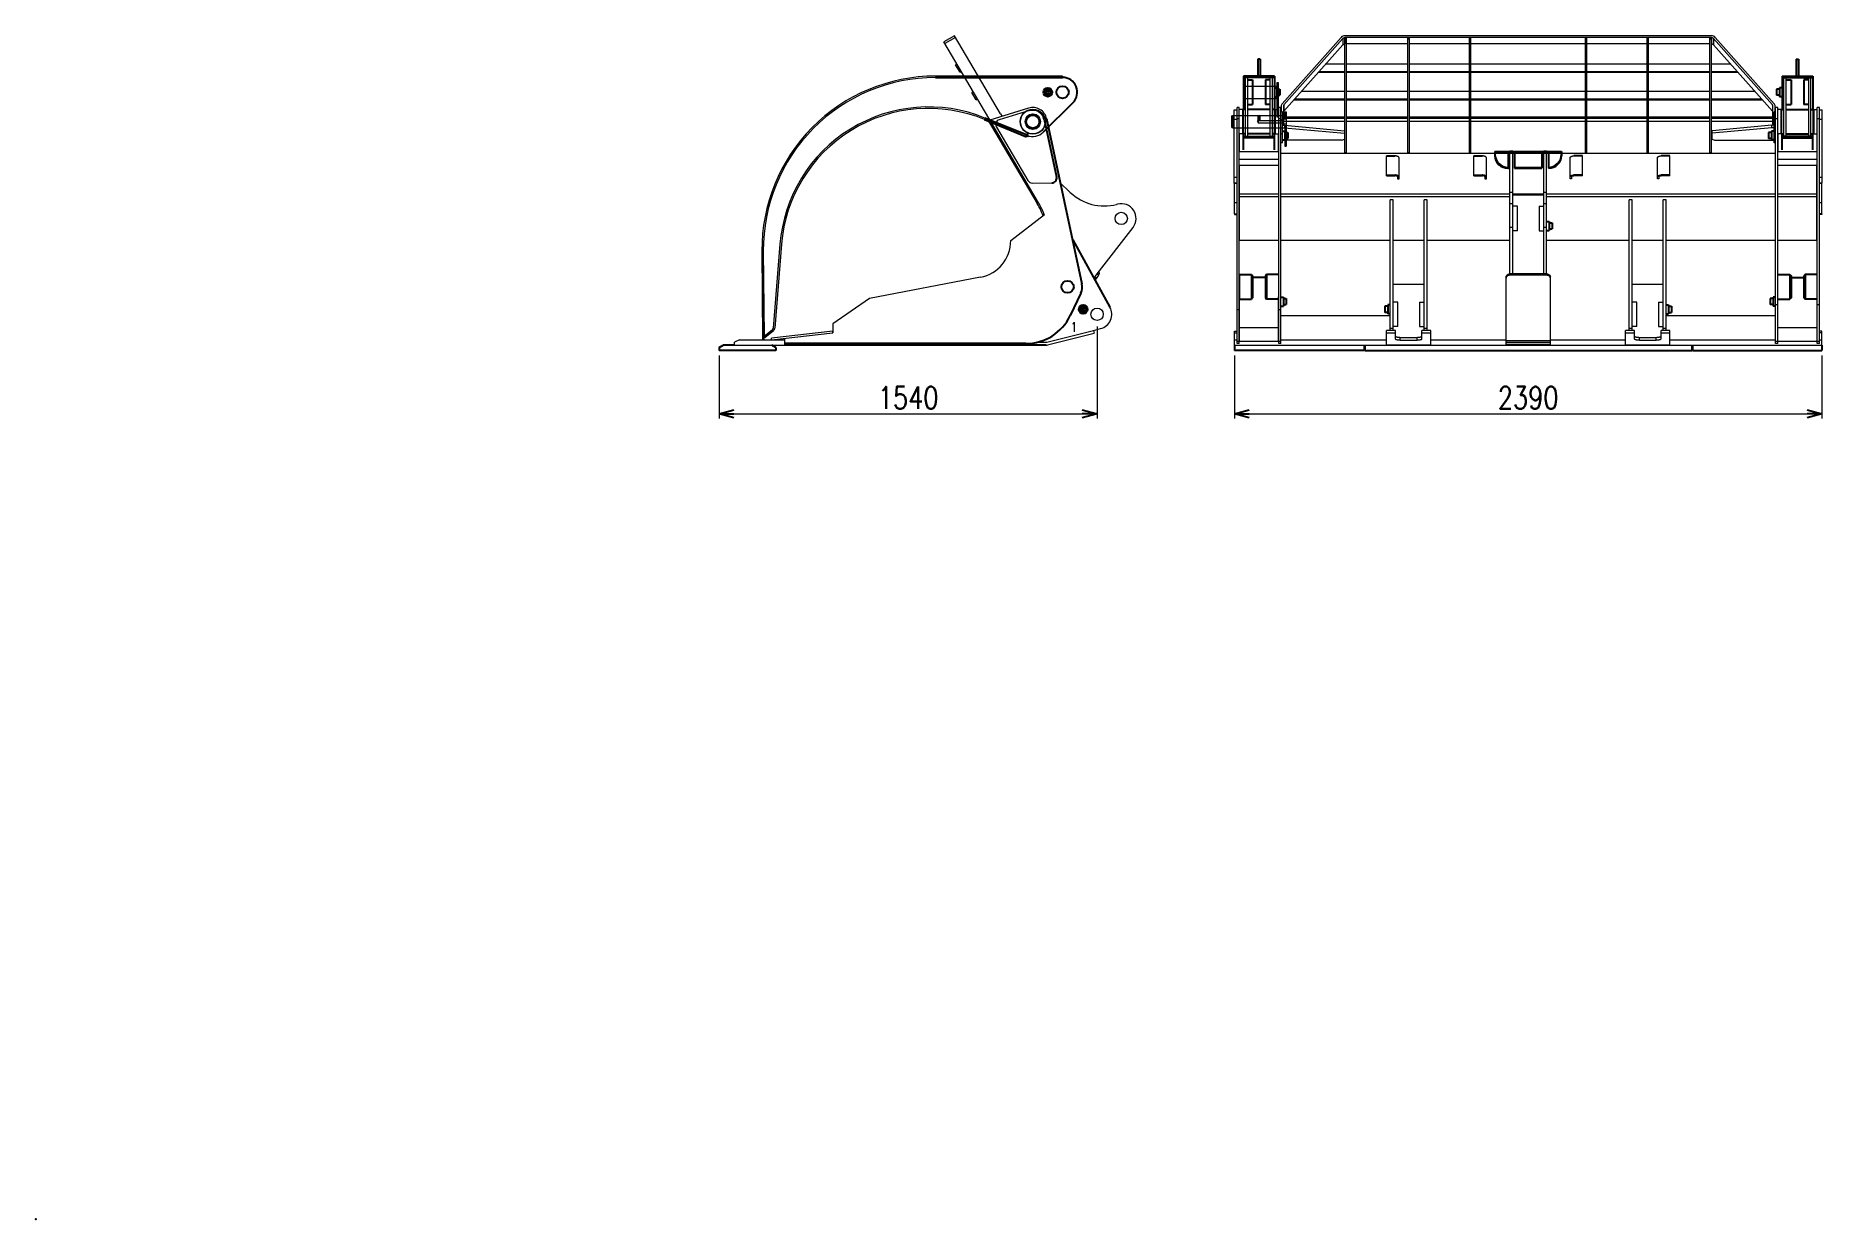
# Model space of a CAD drawing. Header units: millimetres. Extents: x -210 to 153, y -148 to 92.
import ezdxf
from ezdxf.enums import TextEntityAlignment as Align

# ---------------------------------------------------------------- set-up
doc = ezdxf.new("R2010")
doc.units = ezdxf.units.MM
doc.header["$LTSCALE"] = 0.25
doc.header["$PDSIZE"] = 1
for name, color, linetype in [('Layer0016', 7, 'Continuous'), ('Layer0032', 7, 'Continuous'), ('ZUWAKU', 7, 'Continuous')]:
    doc.layers.add(name, color=color, linetype=linetype)
doc.styles.add('dcStyle0', font='txt.shx', dxfattribs={"width": 0.8, "bigfont": 'bigfont'})
doc.dimstyles.new('dc_Rotated', dxfattribs={"dimtxt": 4.5, "dimasz": 3.000002, "dimexe": 1, "dimexo": 1, "dimgap": 1, "dimtad": 3, "dimdec": 0, "dimdsep": 46, "dimtxsty": 'dcStyle0', "dimblk1": 'OPEN30', "dimblk2": 'OPEN30', "dimsah": 1, "dimcen": 0.09, "dimclrd": 7, "dimclre": 7, "dimclrt": 2, "dimadec": 0, "dimazin": 2, "dimtfac": 1, "dimtdec": 4, "dimtmove": 0, "dimatfit": 3, "dimfxl": 1, "dimarcsym": 1})

# ---------------------------------------------------------------- blocks, each defined once
blk = doc.blocks.new('_Open30')
at = {"color": 0, "linetype": 'ByBlock', "lineweight": -2}
for p, q in [((-1, 0.267949), (0, 0)), ((0, 0), (-1, -0.267949)), ((0, 0), (-1, 0))]:
    blk.add_line(p, q, dxfattribs=at)
blk = doc.blocks.new('*D1')
at = {"layer": 'Layer0016', "color": 7, "linetype": 'Continuous', "lineweight": 13}
for p, q in [((5.74, 32.93), (5.74, 14.23)), ((-71.07, 27.06), (-71.07, 14.23)), ((-71.07, 15.23), (5.74, 15.23))]:
    blk.add_line(p, q, dxfattribs=at)
at = {"layer": 'Layer0016', "color": 7, "xscale": 3.000002807615286, "yscale": 2.999989368223643}
for p, rotation in [((-71.07, 15.23), 180), ((5.74, 15.23), 360)]:
    blk.add_blockref('_Open30', p, dxfattribs=dict(at, rotation=rotation))
at = {"layer": 'Layer0016', "color": 2, "insert": (-32.66, 16.23), "char_height": 4.5, "attachment_point": 8, "style": 'dcStyle0'}
blk.add_mtext('\\T1.00;1540', dxfattribs=at)
blk = doc.blocks.new('*D2')
at = {"layer": 'Layer0016', "color": 7, "linetype": 'Continuous', "lineweight": 13}
for p, q in [((33.68, 27.06), (33.68, 14.23)), ((153.08, 27.06), (153.08, 14.23)), ((33.68, 15.23), (153.08, 15.23))]:
    blk.add_line(p, q, dxfattribs=at)
at = {"layer": 'Layer0016', "color": 7, "xscale": 3.000002807615286, "yscale": 2.999989368223643}
for p, rotation in [((33.68, 15.23), 180), ((153.08, 15.23), 360)]:
    blk.add_blockref('_Open30', p, dxfattribs=dict(at, rotation=rotation))
at = {"layer": 'Layer0016', "color": 2, "insert": (93.38, 16.23), "char_height": 4.5, "attachment_point": 8, "style": 'dcStyle0'}
blk.add_mtext('\\T1.00;2390', dxfattribs=at)

msp = doc.modelspace()

# ---------------------------------------------------------------- linework, layer by layer
at = {"layer": 'Layer0016', "color": 2, "linetype": 'Continuous', "lineweight": 18}
for p, q in [((-23.24, 92.06), (-25.39, 90.79)), ((-23.05, 91.73), (-25.2, 90.47)), ((-13.91, 76.21), (-23.24, 92.06)), ((55.37, 91.73), (43.38, 78.23)), ((55.73, 91.5), (43.73, 78)), ((55.73, 91.5), (55.73, 90.23)), ((130.63, 92.06), (56.13, 92.06)), ((130.63, 91.67), (56.13, 91.67)), ((56.13, 91.67), (56.13, 90.4)), ((56.13, 68.22), (56.13, 91.54)), ((56.13, 91.54), (56.43, 91.54)), ((56.13, 91.45), (56.43, 91.45)), ((56.43, 68.22), (56.43, 91.54)), ((68.93, 68.22), (68.93, 91.54)), ((68.93, 91.54), (69.23, 91.54)), ((68.93, 91.45), (69.23, 91.45)), ((69.23, 68.22), (69.23, 91.54)), ((81.43, 68.22), (81.43, 91.54)), ((81.43, 91.54), (81.73, 91.54)), ((81.43, 91.45), (81.73, 91.45)), ((81.73, 68.22), (81.73, 91.54)), ((105.03, 68.22), (105.03, 91.54)), ((105.03, 91.54), (105.33, 91.54)), ((105.03, 91.45), (105.33, 91.45)), ((105.33, 68.22), (105.33, 91.54)), ((117.53, 68.22), (117.53, 91.54)), ((117.53, 91.54), (117.83, 91.54)), ((117.53, 91.45), (117.83, 91.45)), ((117.83, 68.22), (117.83, 91.54)), ((130.33, 91.54), (130.63, 91.54)), ((130.33, 68.22), (130.33, 91.54)), ((130.33, 91.45), (130.63, 91.45)), ((130.63, 91.67), (130.63, 90.4)), ((130.63, 68.22), (130.63, 91.54)), ((143.03, 78), (131.03, 91.5)), ((131.03, 91.5), (131.03, 90.23)), ((143.39, 78.23), (131.39, 91.73)), ((-16.29, 75.33), (-25.39, 90.79)), ((55.73, 90.23), (43.73, 76.73)), ((68.93, 90.4), (56.43, 90.4)), ((81.43, 90.4), (69.23, 90.4)), ((105.03, 90.4), (81.73, 90.4)), ((117.53, 90.4), (105.33, 90.4)), ((130.33, 90.4), (117.83, 90.4)), ((143.03, 76.73), (131.03, 90.23)), ((-23.01, 86.15), (-22.75, 86.31)), ((-22.12, 84.65), (-23.01, 86.15)), ((-22.12, 84.65), (-21.87, 84.8)), ((35.91, 71.29), (35.91, 83.57)), ((36.36, 71.29), (36.36, 83.57)), ((40.96, 71.49), (40.96, 83.57)), ((41.41, 71.59), (41.41, 83.57)), ((50.77, 84.65), (56.13, 84.65)), ((50.9, 84.8), (56.13, 84.8)), ((56.13, 86.31), (52.24, 86.31)), ((68.93, 86.31), (56.43, 86.31)), ((56.43, 84.8), (68.93, 84.8)), ((56.43, 84.65), (68.93, 84.65)), ((81.43, 86.31), (69.23, 86.31)), ((69.23, 84.8), (81.43, 84.8)), ((69.23, 84.65), (81.43, 84.65)), ((105.03, 86.31), (81.73, 86.31)), ((81.73, 84.8), (105.03, 84.8)), ((81.73, 84.65), (105.03, 84.65)), ((117.53, 86.31), (105.33, 86.31)), ((105.33, 84.8), (117.53, 84.8)), ((105.33, 84.65), (117.53, 84.65)), ((130.33, 86.31), (117.83, 86.31)), ((117.83, 84.8), (130.33, 84.8)), ((117.83, 84.65), (130.33, 84.65)), ((134.52, 86.31), (130.63, 86.31)), ((130.63, 84.8), (135.86, 84.8)), ((130.63, 84.65), (135.99, 84.65)), ((145.36, 71.59), (145.36, 83.57)), ((145.81, 71.49), (145.81, 83.57)), ((150.41, 71.29), (150.41, 83.57)), ((150.86, 71.29), (150.86, 83.57)), ((-19.71, 80.55), (-19.46, 80.71)), ((-18.83, 79.04), (-19.71, 80.55)), ((35.48, 81.74), (35.63, 81.82)), ((35.48, 79.41), (35.48, 81.74)), ((35.63, 79.32), (35.63, 81.82)), ((35.63, 81.82), (42.28, 81.82)), ((42.28, 82.57), (42.58, 82.57)), ((42.28, 82.57), (42.28, 81.7)), ((42.28, 81.75), (42.58, 81.75)), ((42.28, 81.7), (42.33, 81.7)), ((42.58, 81.45), (42.33, 81.7)), ((42.58, 82.57), (42.58, 75.57)), ((56.13, 80.71), (47.27, 80.71)), ((68.93, 80.71), (56.43, 80.71)), ((81.43, 80.71), (69.23, 80.71)), ((105.03, 80.71), (81.73, 80.71)), ((117.53, 80.71), (105.33, 80.71)), ((130.33, 80.71), (117.83, 80.71)), ((139.49, 80.71), (130.63, 80.71)), ((-18.83, 79.04), (-18.57, 79.2)), ((-8.17, 77.34), (-16.03, 74.9)), ((-8.02, 76.86), (-14.16, 74.96)), ((33.61, 62.11), (33.61, 76.97)), ((33.61, 76.97), (34.21, 76.97)), ((34.21, 29.48), (34.21, 77.47)), ((34.66, 77.47), (34.21, 77.47)), ((34.66, 29.48), (34.66, 77.47)), ((35.36, 77.09), (34.66, 77.09)), ((35.36, 72.09), (35.36, 77.09)), ((35.48, 79.41), (35.63, 79.32)), ((35.63, 79.32), (42.28, 79.32)), ((41.96, 77.09), (41.96, 72.09)), ((41.96, 77.09), (42.66, 77.09)), ((42.28, 79.45), (42.33, 79.45)), ((42.28, 79.45), (42.28, 75.57)), ((42.28, 79.4), (42.58, 79.4)), ((42.58, 79.7), (42.33, 79.45)), ((42.66, 29.48), (42.66, 77.47)), ((43.11, 77.47), (42.66, 77.47)), ((43.11, 29.48), (43.11, 77.47)), ((43.41, 76.59), (43.11, 76.59)), ((43.18, 77.73), (43.18, 76.59)), ((43.41, 70.28), (43.41, 76.59)), ((43.63, 77.73), (43.63, 73.86)), ((43.73, 78), (43.73, 76.73)), ((43.91, 76.59), (44.21, 76.59)), ((43.91, 76.59), (43.91, 75.72)), ((44.21, 76.59), (44.21, 69.59)), ((45.79, 79.04), (56.13, 79.04)), ((45.93, 79.2), (56.13, 79.2)), ((56.43, 79.2), (68.93, 79.2)), ((56.43, 79.04), (68.93, 79.04)), ((69.23, 79.2), (81.43, 79.2)), ((69.23, 79.04), (81.43, 79.04)), ((81.73, 79.2), (105.03, 79.2)), ((81.73, 79.04), (105.03, 79.04)), ((105.33, 79.2), (117.53, 79.2)), ((105.33, 79.04), (117.53, 79.04)), ((117.83, 79.2), (130.33, 79.2)), ((117.83, 79.04), (130.33, 79.04)), ((130.63, 79.2), (140.83, 79.2)), ((130.63, 79.04), (140.97, 79.04)), ((143.03, 78), (143.03, 76.73)), ((143.13, 73.86), (143.13, 77.73)), ((143.66, 76.59), (143.36, 76.59)), ((143.36, 70.28), (143.36, 76.59)), ((143.58, 76.59), (143.58, 77.73)), ((144.11, 77.47), (143.66, 77.47)), ((143.66, 29.48), (143.66, 77.47)), ((144.11, 29.48), (144.11, 77.47)), ((144.81, 77.09), (144.11, 77.09)), ((144.81, 72.09), (144.81, 77.09)), ((151.41, 77.09), (152.11, 77.09)), ((151.41, 77.09), (151.41, 72.09)), ((152.56, 77.47), (152.11, 77.47)), ((152.11, 29.48), (152.11, 77.47)), ((152.56, 29.48), (152.56, 77.47)), ((152.56, 76.97), (153.16, 76.97)), ((153.16, 62.11), (153.16, 76.97)), ((-16.29, 75.33), (-16.55, 75.18)), ((-6.4, 57.95), (-16.55, 75.18)), ((-6.14, 58.1), (-16.29, 75.33)), ((-14.73, 73.5), (-8.31, 62.6)), ((-13.91, 76.21), (-13.58, 75.66)), ((33.16, 75.76), (33.31, 75.84)), ((33.16, 73.43), (33.16, 75.76)), ((33.16, 73.43), (33.31, 73.34)), ((33.31, 73.34), (33.31, 75.84)), ((33.31, 75.84), (43.91, 75.84)), ((33.31, 73.34), (43.91, 73.34)), ((33.61, 75.07), (34.21, 75.07)), ((34.66, 75.17), (34.21, 75.17)), ((38.32, 74.59), (38.46, 74.81)), ((38.32, 74.59), (38.46, 74.37)), ((38.46, 74.81), (43.46, 74.81)), ((38.46, 74.81), (38.46, 74.37)), ((38.46, 74.37), (43.46, 74.37)), ((42.28, 75.57), (42.58, 75.57)), ((43.11, 75.17), (42.66, 75.17)), ((43.06, 74.83), (43.46, 74.84)), ((43.06, 74.83), (43.06, 74.36)), ((43.06, 74.36), (43.46, 74.35)), ((43.41, 74.96), (43.11, 74.96)), ((43.41, 73.86), (43.86, 73.86)), ((43.41, 73.35), (43.86, 73.35)), ((44.16, 75.09), (43.46, 75.09)), ((43.46, 74.09), (43.46, 75.09)), ((44.16, 74.09), (43.46, 74.09)), ((43.66, 75.33), (43.63, 75.33)), ((43.66, 74.64), (43.66, 75.54)), ((43.66, 75.54), (56.13, 75.54)), ((43.66, 75.28), (56.13, 75.28)), ((56.13, 74.64), (43.66, 74.64)), ((43.86, 73.86), (43.86, 73.35)), ((43.86, 73.86), (56.01, 72.75)), ((43.86, 73.35), (56.01, 72.23)), ((43.91, 75.77), (44.21, 75.77)), ((43.91, 75.72), (43.96, 75.72)), ((43.91, 73.47), (43.96, 73.47)), ((43.91, 73.47), (43.91, 69.59)), ((43.91, 73.42), (44.21, 73.42)), ((44.21, 75.47), (43.96, 75.72)), ((44.21, 73.72), (43.96, 73.47)), ((44.21, 75.14), (44.16, 75.09)), ((44.16, 75.09), (44.16, 74.09)), ((44.21, 74.04), (44.16, 74.09)), ((56.01, 72.75), (56.01, 71.06)), ((56.43, 75.54), (68.93, 75.54)), ((56.43, 75.28), (68.93, 75.28)), ((68.93, 74.64), (56.43, 74.64)), ((69.23, 75.54), (81.43, 75.54)), ((69.23, 75.28), (81.43, 75.28)), ((81.43, 74.64), (69.23, 74.64)), ((81.73, 75.54), (105.03, 75.54)), ((81.73, 75.28), (105.03, 75.28)), ((105.03, 74.64), (81.73, 74.64)), ((105.33, 75.54), (117.53, 75.54)), ((105.33, 75.28), (117.53, 75.28)), ((117.53, 74.64), (105.33, 74.64)), ((117.83, 75.54), (130.33, 75.54)), ((117.83, 75.28), (130.33, 75.28)), ((130.33, 74.64), (117.83, 74.64)), ((130.63, 75.54), (143.11, 75.54)), ((130.63, 75.28), (143.11, 75.28)), ((143.11, 74.64), (130.63, 74.64)), ((142.91, 73.86), (130.76, 72.75)), ((142.91, 73.35), (130.76, 72.23)), ((130.76, 71.06), (130.76, 72.75)), ((143.36, 73.86), (142.91, 73.86)), ((142.91, 73.35), (142.91, 73.86)), ((143.36, 73.35), (142.91, 73.35)), ((143.11, 75.54), (143.11, 74.64)), ((143.13, 75.33), (143.11, 75.33)), ((143.66, 74.96), (143.36, 74.96)), ((144.11, 75.17), (143.66, 75.17)), ((152.56, 75.17), (152.11, 75.17)), ((152.56, 75.07), (153.16, 75.07)), ((35.36, 72.09), (34.66, 72.09)), ((34.71, 68.53), (34.71, 72.09)), ((41.96, 72.09), (42.66, 72.09)), ((42.61, 68.53), (42.61, 72.09)), ((43.41, 72.05), (43.11, 72.05)), ((43.41, 70.28), (43.11, 70.28)), ((43.41, 70.91), (43.61, 70.81)), ((55.51, 70.81), (43.61, 70.81)), ((43.91, 69.59), (44.21, 69.59)), ((55.51, 70.81), (56.01, 71.06)), ((130.76, 71.06), (131.26, 70.81)), ((131.26, 70.81), (143.16, 70.81)), ((143.16, 70.81), (143.36, 70.91)), ((143.66, 72.05), (143.36, 72.05)), ((143.66, 70.28), (143.36, 70.28)), ((144.81, 72.09), (144.11, 72.09)), ((144.21, 68.53), (144.21, 72.09)), ((151.41, 72.09), (152.11, 72.09)), ((34.66, 68.53), (42.66, 68.53)), ((42.66, 66.9), (34.66, 66.9)), ((42.66, 65.69), (34.66, 65.69)), ((34.68, 50.47), (34.68, 65.69)), ((43.11, 68.22), (143.66, 68.22)), ((56.13, 68.32), (56.43, 68.32)), ((64.58, 63.61), (64.58, 67.64)), ((67.13, 62.97), (67.13, 67.23)), ((68.93, 68.32), (69.23, 68.32)), ((81.43, 68.32), (81.73, 68.32)), ((82.33, 63.61), (82.33, 67.64)), ((84.88, 62.97), (84.88, 67.23)), ((89.63, 43.64), (89.63, 68.58)), ((90.23, 68.58), (89.63, 68.58)), ((90.23, 43.64), (90.23, 68.58)), ((96.53, 43.64), (96.53, 68.58)), ((97.13, 68.58), (96.53, 68.58)), ((97.13, 43.64), (97.13, 68.58)), ((101.88, 62.97), (101.88, 67.23)), ((104.43, 63.61), (104.43, 67.64)), ((105.03, 68.32), (105.33, 68.32)), ((117.53, 68.32), (117.83, 68.32)), ((119.63, 62.97), (119.63, 67.23)), ((122.18, 63.61), (122.18, 67.64)), ((130.33, 68.32), (130.63, 68.32)), ((144.11, 68.53), (152.11, 68.53)), ((152.11, 66.9), (144.11, 66.9)), ((152.11, 65.69), (144.11, 65.69)), ((152.08, 50.47), (152.08, 65.69)), ((-7.44, 62.11), (-3.45, 62.14)), ((0.3, 60.2), (-1.85, 62.24)), ((33.61, 63.34), (34.21, 63.34)), ((33.61, 62.14), (34.21, 62.14)), ((33.61, 62.11), (34.21, 62.11)), ((33.68, 55.83), (33.68, 62.11)), ((64.58, 63.76), (66.33, 63.76)), ((64.58, 63.61), (66.33, 63.61)), ((66.83, 63.35), (66.83, 62.97)), ((66.83, 62.97), (67.13, 62.97)), ((82.33, 63.76), (84.08, 63.76)), ((82.33, 63.61), (84.08, 63.61)), ((84.58, 63.35), (84.58, 62.97)), ((84.58, 62.97), (84.88, 62.97)), ((102.18, 62.97), (101.88, 62.97)), ((102.18, 63.35), (102.18, 62.97)), ((104.43, 63.76), (102.68, 63.76)), ((104.43, 63.61), (102.68, 63.61)), ((119.93, 62.97), (119.63, 62.97)), ((119.93, 63.35), (119.93, 62.97)), ((122.18, 63.76), (120.43, 63.76)), ((122.18, 63.61), (120.43, 63.61)), ((152.56, 63.34), (153.16, 63.34)), ((152.56, 62.14), (153.16, 62.14)), ((152.56, 62.11), (153.16, 62.11)), ((153.08, 55.83), (153.08, 62.11)), ((34.68, 59.89), (42.66, 59.89)), ((34.68, 59.37), (42.66, 59.37)), ((43.11, 59.89), (89.63, 59.89)), ((43.11, 59.37), (89.63, 59.37)), ((65.33, 32.16), (65.33, 58.69)), ((65.93, 58.69), (65.33, 58.69)), ((65.93, 32.16), (65.93, 58.69)), ((72.23, 32.16), (72.23, 58.69)), ((72.83, 58.69), (72.23, 58.69)), ((72.83, 32.16), (72.83, 58.69)), ((90.23, 60.2), (89.63, 60.2)), ((90.23, 59.89), (96.53, 59.89)), ((96.53, 59.64), (90.23, 59.64)), ((97.13, 60.2), (96.53, 60.2)), ((97.13, 59.89), (143.66, 59.89)), ((97.13, 59.37), (143.66, 59.37)), ((114.53, 58.69), (113.93, 58.69)), ((113.93, 32.16), (113.93, 58.69)), ((114.53, 32.16), (114.53, 58.69)), ((121.43, 58.69), (120.83, 58.69)), ((120.83, 32.16), (120.83, 58.69)), ((121.43, 32.16), (121.43, 58.69)), ((144.11, 59.89), (152.08, 59.89)), ((144.11, 59.37), (152.08, 59.37)), ((-4.97, 55.65), (-11.82, 50.4)), ((-6.14, 58.1), (-6.4, 57.95)), ((-5.05, 55.83), (-5.33, 55.72)), ((9.92, 57.83), (9.71, 57.77)), ((34.21, 58.1), (33.68, 58.1)), ((33.68, 55.83), (33.68, 55.72)), ((33.68, 55.83), (34.21, 55.83)), ((33.68, 55.72), (34.21, 55.72)), ((34.68, 58.1), (34.66, 58.1)), ((90.23, 57.92), (89.63, 57.92)), ((91.18, 57.42), (90.23, 57.42)), ((91.18, 52.42), (91.18, 57.42)), ((95.58, 57.42), (96.53, 57.42)), ((95.58, 57.42), (95.58, 52.42)), ((97.13, 57.92), (96.53, 57.92)), ((152.11, 58.1), (152.08, 58.1)), ((153.08, 58.1), (152.56, 58.1)), ((153.08, 55.83), (152.56, 55.83)), ((153.08, 55.72), (152.56, 55.72)), ((153.08, 55.83), (153.08, 55.72)), ((5.77, 43.64), (13.05, 53.09)), ((90.23, 53.09), (89.63, 53.09)), ((91.18, 52.42), (90.23, 52.42)), ((95.58, 52.42), (96.53, 52.42)), ((97.13, 53.09), (96.53, 53.09)), ((-62.4, 48.31), (-62.28, 30.26)), ((-62.1, 48.31), (-61.98, 30.26)), ((-62.1, 48.26), (-61.96, 31.01)), ((-58.72, 49.68), (-60.07, 32.65)), ((-58.42, 49.66), (-59.77, 32.63)), ((42.66, 50.47), (34.68, 50.47)), ((65.33, 50.47), (43.11, 50.47)), ((72.23, 50.47), (65.93, 50.47)), ((89.63, 50.47), (72.83, 50.47)), ((113.93, 50.47), (97.13, 50.47)), ((120.83, 50.47), (114.53, 50.47)), ((143.66, 50.47), (121.43, 50.47)), ((152.08, 50.47), (144.11, 50.47)), ((5.17, 42.86), (5.77, 43.64)), ((5.77, 43.64), (6.22, 43.65)), ((5.77, 43.64), (6.13, 43.36)), ((6.22, 43.65), (6.2, 44.2)), ((97.13, 43.64), (89.63, 43.64)), ((89.63, 43.64), (89.63, 43.36)), ((96.53, 43.65), (90.23, 43.65)), ((97.13, 43.64), (97.13, 43.36)), ((-17.92, 42.97), (-40.52, 38.68)), ((5.31, 43.04), (5.67, 42.77)), ((5.4, 42.42), (6.13, 43.36)), ((65.93, 41.54), (72.23, 41.54)), ((88.88, 29.29), (88.88, 43.04)), ((97.13, 43.36), (89.63, 43.36)), ((97.88, 29.29), (97.88, 43.04)), ((114.53, 41.54), (120.83, 41.54)), ((-40.52, 38.68), (-47.98, 33.49)), ((34.66, 36.37), (34.21, 36.37)), ((34.68, 29.96), (34.68, 39.02)), ((42.63, 29.96), (42.63, 39.02)), ((43.11, 36.37), (42.66, 36.37)), ((66.88, 37.93), (65.93, 37.93)), ((66.88, 32.93), (66.88, 37.93)), ((71.28, 37.93), (71.28, 32.93)), ((71.28, 37.93), (72.23, 37.93)), ((115.48, 37.93), (114.53, 37.93)), ((115.48, 32.93), (115.48, 37.93)), ((119.88, 37.93), (120.83, 37.93)), ((119.88, 37.93), (119.88, 32.93)), ((144.11, 37.38), (143.66, 37.38)), ((152.56, 37.38), (152.11, 37.38)), ((-60.07, 32.69), (-60.28, 32.28)), ((-47.98, 33.49), (-47.96, 31.68)), ((34.68, 35.13), (34.66, 35.13)), ((34.68, 32.76), (42.63, 32.76)), ((42.66, 35.13), (42.63, 35.13)), ((65.33, 35.13), (43.11, 35.13)), ((66.88, 32.93), (65.93, 32.93)), ((71.28, 32.93), (72.23, 32.93)), ((115.48, 32.93), (114.53, 32.93)), ((119.88, 32.93), (120.83, 32.93)), ((143.66, 35.13), (121.43, 35.13)), ((144.11, 32.76), (152.11, 32.76)), ((-66.97, 30.26), (-67.97, 29.79)), ((-67.97, 29.16), (-67.97, 29.79)), ((-67.97, 29.16), (-57.82, 29.16)), ((-66.97, 30.26), (-57.82, 30.26)), ((-61.98, 30.26), (-62.28, 30.26)), ((-60.25, 32.3), (-61.98, 30.88)), ((-61.79, 30.65), (-61.98, 30.88)), ((-61.96, 31.01), (-61.82, 31.02)), ((-60.06, 32.07), (-61.79, 30.65)), ((-47.96, 31.98), (-60.47, 30.56)), ((-60.43, 30.26), (-60.47, 30.56)), ((-60.43, 30.26), (-47.96, 31.68)), ((-57.82, 30.56), (-57.82, 29.16)), ((-47.96, 31.68), (-48, 31.98)), ((-6.32, 29.78), (-4.59, 29.78)), ((-4.45, 29.8), (5, 32.16)), ((-4.3, 29.22), (5.15, 31.58)), ((5, 32.16), (6.46, 32.52)), ((5, 32.16), (5.15, 31.58)), ((33.68, 31.68), (33.68, 31.98)), ((33.68, 31.98), (34.21, 31.98)), ((33.68, 30.26), (33.68, 31.68)), ((33.68, 31.68), (34.21, 31.68)), ((33.68, 29.16), (33.68, 30.26)), ((33.68, 30.26), (34.21, 30.26)), ((33.68, 29.16), (153.08, 29.16)), ((34.66, 29.91), (34.21, 29.91)), ((34.66, 29.48), (34.21, 29.48)), ((34.68, 29.96), (42.63, 29.96)), ((43.11, 29.91), (42.66, 29.91)), ((43.11, 29.48), (42.66, 29.48)), ((43.11, 30.26), (64.58, 30.26)), ((64.58, 29.18), (64.58, 32.16)), ((66.38, 32.16), (64.58, 32.16)), ((66.38, 31.58), (64.58, 31.58)), ((64.58, 29.22), (73.58, 29.22)), ((64.58, 29.18), (73.58, 29.18)), ((65.93, 32.52), (65.33, 32.52)), ((66.38, 30.41), (66.38, 32.16)), ((67.38, 30.75), (70.78, 30.75)), ((67.38, 30.17), (67.38, 30.75)), ((67.38, 30.17), (70.78, 30.17)), ((70.78, 30.17), (70.78, 30.75)), ((73.58, 32.16), (71.78, 32.16)), ((71.78, 30.41), (71.78, 32.16)), ((73.58, 31.58), (71.78, 31.58)), ((72.83, 32.52), (72.23, 32.52)), ((73.58, 29.18), (73.58, 32.16)), ((73.58, 30.26), (88.88, 30.26)), ((88.88, 30.12), (97.88, 30.12)), ((88.88, 29.75), (97.88, 29.75)), ((97.88, 29.29), (88.88, 29.29)), ((97.88, 30.26), (113.18, 30.26)), ((114.98, 32.16), (113.18, 32.16)), ((113.18, 29.18), (113.18, 32.16)), ((114.98, 31.58), (113.18, 31.58)), ((113.18, 29.22), (122.18, 29.22)), ((113.18, 29.18), (122.18, 29.18)), ((114.53, 32.52), (113.93, 32.52)), ((114.98, 30.41), (114.98, 32.16)), ((115.98, 30.75), (119.38, 30.75)), ((115.98, 30.17), (115.98, 30.75)), ((115.98, 30.17), (119.38, 30.17)), ((119.38, 30.17), (119.38, 30.75)), ((122.18, 32.16), (120.38, 32.16)), ((120.38, 30.41), (120.38, 32.16)), ((122.18, 31.58), (120.38, 31.58)), ((121.43, 32.52), (120.83, 32.52)), ((122.18, 29.18), (122.18, 32.16)), ((122.18, 30.26), (143.66, 30.26)), ((144.11, 29.91), (143.66, 29.91)), ((144.11, 29.48), (143.66, 29.48)), ((144.11, 29.96), (152.11, 29.96)), ((152.56, 29.91), (152.11, 29.91)), ((152.56, 29.48), (152.11, 29.48)), ((153.08, 31.98), (152.56, 31.98)), ((153.08, 31.68), (152.56, 31.68)), ((152.56, 30.26), (153.08, 30.26)), ((153.08, 31.68), (153.08, 31.98)), ((153.08, 30.26), (153.08, 31.68)), ((153.08, 29.16), (153.08, 30.26))]:
    msp.add_line(p, q, dxfattribs=at)
at = {"layer": 'Layer0016', "color": 2, "linetype": 'Continuous', "lineweight": 25}
for p, q in [((38.43, 87.32), (38.43, 83.87)), ((38.88, 87.32), (38.43, 87.32)), ((38.88, 87.32), (38.88, 83.87)), ((147.88, 87.32), (147.88, 83.87)), ((147.88, 87.32), (148.33, 87.32)), ((148.33, 87.32), (148.33, 83.87)), ((-27.13, 83.85), (-1.28, 83.87)), ((-27.13, 83.55), (-1.28, 83.57)), ((-1.28, 83.57), (-1.28, 83.87)), ((41.78, 83.87), (35.53, 83.87)), ((35.53, 83.87), (35.53, 77.09)), ((41.78, 83.57), (35.53, 83.57)), ((41.78, 83.87), (41.78, 77.09)), ((144.98, 83.87), (151.23, 83.87)), ((144.98, 83.87), (144.98, 77.09)), ((144.98, 83.57), (151.23, 83.57)), ((151.23, 83.87), (151.23, 77.09)), ((36.36, 83.07), (37.36, 83.07)), ((37.36, 83.07), (37.36, 78.07)), ((40.96, 83.07), (39.96, 83.07)), ((39.96, 83.07), (39.96, 78.07)), ((41.78, 81.47), (42.28, 81.47)), ((42.28, 81.47), (42.28, 79.67)), ((42.28, 81.2), (42.88, 81.2)), ((42.28, 79.95), (42.88, 79.95)), ((42.88, 81.2), (42.88, 79.95)), ((144.48, 81.2), (143.88, 81.2)), ((143.88, 81.2), (143.88, 79.95)), ((144.48, 79.95), (143.88, 79.95)), ((144.98, 81.47), (144.48, 81.47)), ((144.48, 81.47), (144.48, 79.67)), ((145.81, 83.07), (146.81, 83.07)), ((146.81, 83.07), (146.81, 78.07)), ((150.41, 83.07), (149.41, 83.07)), ((149.41, 83.07), (149.41, 78.07)), ((0.83, 78.44), (-5.21, 72.46)), ((35.41, 72.09), (35.41, 77.09)), ((35.91, 77.09), (35.41, 77.09)), ((36.36, 78.07), (37.36, 78.07)), ((40.96, 77.09), (36.36, 77.09)), ((40.96, 78.07), (39.96, 78.07)), ((41.91, 77.09), (41.41, 77.09)), ((41.78, 79.67), (42.28, 79.67)), ((41.91, 72.09), (41.91, 77.09)), ((144.98, 79.67), (144.48, 79.67)), ((144.86, 72.09), (144.86, 77.09)), ((144.86, 77.09), (145.36, 77.09)), ((145.81, 78.07), (146.81, 78.07)), ((145.81, 77.09), (150.41, 77.09)), ((150.41, 78.07), (149.41, 78.07)), ((150.86, 77.09), (151.36, 77.09)), ((151.36, 72.09), (151.36, 77.09)), ((-17.17, 75.05), (-8.57, 71.54)), ((-8.45, 71.82), (-17.06, 75.33)), ((-5, 75.09), (-2.48, 63.35)), ((-4.51, 75.2), (2.67, 41.65)), ((38.41, 75.84), (38.51, 75.79)), ((38.51, 75.79), (38.51, 74.81)), ((38.51, 75.79), (38.81, 75.79)), ((38.91, 75.84), (38.81, 75.79)), ((38.81, 74.81), (38.81, 75.79)), ((43.41, 72.68), (43.91, 72.68)), ((43.91, 72.68), (43.91, 70.88)), ((142.86, 72.68), (142.86, 70.88)), ((143.36, 72.68), (142.86, 72.68)), ((-8.57, 71.54), (-8.27, 72.28)), ((-8.49, 71.73), (-8.22, 71.61)), ((-8.17, 71.72), (-8.22, 71.61)), ((35.91, 72.09), (35.41, 72.09)), ((35.53, 68.89), (35.53, 72.09)), ((35.53, 71.59), (36.36, 71.59)), ((41.78, 71.29), (35.53, 71.29)), ((40.96, 72.09), (36.36, 72.09)), ((36.36, 71.6), (40.96, 71.6)), ((40.96, 71.59), (41.78, 71.59)), ((41.91, 72.09), (41.41, 72.09)), ((41.78, 68.89), (41.78, 72.09)), ((43.41, 70.88), (43.91, 70.88)), ((43.91, 72.4), (44.51, 72.4)), ((43.91, 71.15), (44.51, 71.15)), ((44.51, 72.4), (44.51, 71.15)), ((142.86, 72.4), (142.26, 72.4)), ((142.26, 72.4), (142.26, 71.15)), ((142.86, 71.15), (142.26, 71.15)), ((143.36, 70.88), (142.86, 70.88)), ((144.86, 72.09), (145.36, 72.09)), ((144.98, 68.89), (144.98, 72.09)), ((145.81, 71.59), (144.98, 71.59)), ((144.98, 71.29), (151.23, 71.29)), ((145.81, 72.09), (150.41, 72.09)), ((150.41, 71.6), (145.81, 71.6)), ((151.23, 71.59), (150.41, 71.59)), ((150.86, 72.09), (151.36, 72.09)), ((151.23, 68.89), (151.23, 72.09)), ((64.58, 67.64), (66.33, 67.64)), ((82.33, 67.64), (84.08, 67.64)), ((86.63, 68.5), (86.63, 67.65)), ((86.63, 68.5), (100.13, 68.5)), ((89.28, 68.5), (89.28, 65.15)), ((90.58, 68.5), (90.58, 65.15)), ((96.18, 68.5), (96.18, 65.15)), ((97.48, 68.5), (97.48, 65.15)), ((100.13, 68.5), (100.13, 67.65)), ((104.43, 67.64), (102.68, 67.64)), ((122.18, 67.64), (120.43, 67.64)), ((89.23, 65.15), (89.28, 65.15)), ((90.58, 65.3), (96.18, 65.3)), ((90.58, 65.15), (96.18, 65.15)), ((97.48, 65.15), (97.53, 65.15)), ((97.13, 54.3), (97.63, 54.3)), ((97.13, 52.5), (97.63, 52.5)), ((97.63, 54.3), (97.63, 52.5)), ((97.63, 54.03), (98.23, 54.03)), ((97.63, 52.78), (98.23, 52.78)), ((98.23, 54.03), (98.23, 52.78)), ((0.8, 50.54), (8.36, 36.89)), ((34.66, 43.52), (34.66, 38.52)), ((34.66, 43.52), (37.11, 43.52)), ((37.11, 43.52), (37.36, 43.27)), ((37.11, 43.52), (37.11, 38.52)), ((37.36, 43.27), (37.36, 38.77)), ((39.96, 42.91), (37.36, 42.91)), ((40.21, 43.52), (39.96, 43.27)), ((39.96, 43.27), (39.96, 38.77)), ((42.66, 43.52), (40.21, 43.52)), ((40.21, 43.52), (40.21, 38.52)), ((144.11, 43.52), (146.56, 43.52)), ((146.56, 43.52), (146.81, 43.27)), ((146.56, 43.52), (146.56, 38.52)), ((146.81, 43.27), (146.81, 38.77)), ((146.81, 42.91), (149.41, 42.91)), ((149.66, 43.52), (149.41, 43.27)), ((149.41, 43.27), (149.41, 38.77)), ((152.11, 43.52), (149.66, 43.52)), ((149.66, 43.52), (149.66, 38.52)), ((2.45, 39.73), (0.28, 35.18)), ((34.66, 38.52), (37.11, 38.52)), ((37.36, 38.77), (37.11, 38.52)), ((39.96, 38.77), (40.21, 38.52)), ((42.66, 38.52), (40.21, 38.52)), ((43.11, 38.92), (43.61, 38.92)), ((43.11, 37.12), (43.61, 37.12)), ((43.61, 38.92), (43.61, 37.12)), ((43.61, 38.65), (44.21, 38.65)), ((43.61, 37.4), (44.21, 37.4)), ((44.21, 38.65), (44.21, 37.4)), ((64.83, 37.06), (64.23, 37.06)), ((64.23, 37.06), (64.23, 35.81)), ((64.83, 37.33), (64.83, 35.53)), ((65.33, 37.33), (64.83, 37.33)), ((121.43, 37.33), (121.93, 37.33)), ((121.93, 37.33), (121.93, 35.53)), ((121.93, 37.06), (122.53, 37.06)), ((122.53, 37.06), (122.53, 35.81)), ((143.16, 38.65), (142.56, 38.65)), ((142.56, 38.65), (142.56, 37.4)), ((143.16, 37.4), (142.56, 37.4)), ((143.16, 38.92), (143.16, 37.12)), ((143.66, 38.92), (143.16, 38.92)), ((143.66, 37.12), (143.16, 37.12)), ((144.11, 38.52), (146.56, 38.52)), ((146.81, 38.77), (146.56, 38.52)), ((149.41, 38.77), (149.66, 38.52)), ((152.11, 38.52), (149.66, 38.52)), ((64.83, 35.81), (64.23, 35.81)), ((65.33, 35.53), (64.83, 35.53)), ((121.43, 35.53), (121.93, 35.53)), ((121.93, 35.81), (122.53, 35.81)), ((-71.07, 28.69), (-70.24, 29.16)), ((-67.97, 29.16), (-70.24, 29.16)), ((-59.57, 28.69), (-60.39, 29.16)), ((-8.75, 29.48), (-57.82, 29.48)), ((-4.59, 29.18), (-57.82, 29.18)), ((33.68, 29.16), (33.68, 28.06)), ((60.01, 29.16), (60.01, 28.06)), ((60.16, 29.16), (60.16, 28.06)), ((126.61, 29.16), (126.61, 28.06)), ((126.76, 29.16), (126.76, 28.06)), ((153.08, 29.16), (153.08, 28.06)), ((-71.07, 28.69), (-71.07, 28.06)), ((-59.57, 28.06), (-71.07, 28.06)), ((-59.57, 28.69), (-59.57, 28.06)), ((60.01, 28.06), (33.68, 28.06)), ((60.16, 28.06), (126.61, 28.06)), ((126.76, 28.06), (153.08, 28.06))]:
    msp.add_line(p, q, dxfattribs=at)
for centre, radius in [((-4.28, 80.57), 0.9), ((-4.28, 80.57), 0.625), ((-4.28, 80.57), 0.3), ((-4.28, 80.57), 0.263), ((-1.28, 80.57), 1.25), ((-7.32, 74.59), 1.5), ((-0.26, 41.02), 1.25), ((2.91, 36.43), 0.9), ((2.91, 36.43), 0.625), ((2.91, 36.43), 0.3), ((2.91, 36.43), 0.252)]:
    msp.add_circle(centre, radius, dxfattribs=at)
at = {"layer": 'Layer0016', "color": 2, "linetype": 'Continuous', "lineweight": 18}
for centre, radius in [((-7.32, 74.59), 2.55), ((-7.32, 74.59), 2.5), ((-7.32, 74.59), 1.25), ((10.67, 54.92), 1.25), ((5.74, 35.43), 1.25)]:
    msp.add_circle(centre, radius, dxfattribs=at)
for centre, radius, start, end in [((-27.1, 48.55), 35.3, 90.041, 180.4002), ((-27.1, 48.55), 35, 90.041, 180.4002), ((-28.51, 47.28), 30.3, 67.7863, 175.4544), ((-28.51, 47.28), 30, 67.7863, 175.4544), ((-7.32, 74.59), 2.88, 12.0807, 107.2269), ((-13.87, 74.01), 1, 107.1808, 210.4808), ((-7.32, 74.59), 3, 247.7863, 314.6927), ((-7.45, 63.11), 1, 210.4808, 270.4808), ((7.19, 67.45), 10, 226.4583, 284.5915), ((-19.33, 50.34), 15, 19.904, 30.4924), ((-19.33, 50.34), 15.3, 20.3061, 30.4924), ((-19.32, 50.34), 15.3, 20.3175, 21.0405), ((10.67, 54.92), 3, 322.3931, 104.5915), ((-27.1, 48.55), 35, 180.4002, 180.4765), ((-28.51, 47.28), 30.3, 175.4544, 175.4765), ((-19.32, 50.34), 7.5, 280.7441, 0.4924), ((5.74, 35.43), 3, 284.0009, 28.9696), ((-60.57, 32.69), 0.5, 309.4544, 355.4544), ((-60.57, 32.69), 0.8, 309.4544, 355.4544), ((-4.59, 30.38), 0.6, 270, 284), ((-4.59, 30.38), 1.2, 270, 284)]:
    msp.add_arc(centre, radius, start, end, dxfattribs=at)
at = {"layer": 'Layer0016', "color": 2, "linetype": 'Continuous', "lineweight": 25}
for centre, radius, start, end in [((-1.28, 80.57), 3, 314.6927, 90.041), ((-7.32, 74.59), 2.38, 12.0807, 107.1808), ((89.28, 67.95), 2.65, 180, 270), ((97.48, 67.95), 2.65, 270, 0), ((-3.46, 63.14), 1, 270.4808, 12.0807), ((-0.26, 41.02), 3, 334.5108, 12.0807), ((-8.75, 39.48), 10, 270, 334.5108)]:
    msp.add_arc(centre, radius, start, end, dxfattribs=at)
for centre, start_param, end_param in [((89.18, 67.65), 3.141593, 4.751592), ((97.58, 67.65), 4.692784, 6.283185)]:
    msp.add_ellipse(centre, major_axis=(2.55, 0), ratio=0.980392, start_param=start_param, end_param=end_param, dxfattribs=at)
at = {"layer": 'Layer0016', "color": 2, "linetype": 'Continuous', "lineweight": 18}
for points, knots in [([(56.13, 92.06), (55.99, 92.06), (55.7, 92), (55.46, 91.84), (55.37, 91.73)], [0, 0, 0, 0, 0.512028, 1, 1, 1, 1]), ([(56.13, 91.67), (56.05, 91.67), (55.9, 91.64), (55.78, 91.55), (55.73, 91.5)], [0, 0, 0, 0, 0.512028, 1, 1, 1, 1]), ([(131.39, 91.73), (131.3, 91.84), (131.06, 92), (130.78, 92.06), (130.63, 92.06)], [0, 0, 0, 0, 0.487972, 1, 1, 1, 1]), ([(131.03, 91.5), (130.98, 91.55), (130.86, 91.64), (130.71, 91.67), (130.63, 91.67)], [0, 0, 0, 0, 0.487972, 1, 1, 1, 1]), ([(55.73, 90.23), (55.78, 90.28), (55.9, 90.37), (56.05, 90.4), (56.13, 90.4)], [0, 0, 0, 0, 0.487972, 1, 1, 1, 1]), ([(130.63, 90.4), (130.71, 90.4), (130.86, 90.37), (130.98, 90.28), (131.03, 90.23)], [0, 0, 0, 0, 0.512028, 1, 1, 1, 1]), ([(43.38, 78.23), (43.32, 78.16), (43.22, 78.01), (43.18, 77.82), (43.18, 77.73)], [0, 0, 0, 0, 0.508111, 1, 1, 1, 1]), ([(43.73, 78), (43.7, 77.96), (43.65, 77.88), (43.63, 77.78), (43.63, 77.73)], [0, 0, 0, 0, 0.508111, 1, 1, 1, 1]), ([(43.63, 76.47), (43.63, 76.51), (43.65, 76.61), (43.7, 76.69), (43.73, 76.73)], [0, 0, 0, 0, 0.491889, 1, 1, 1, 1]), ([(143.13, 77.73), (143.13, 77.78), (143.11, 77.88), (143.06, 77.96), (143.03, 78)], [0, 0, 0, 0, 0.491889, 1, 1, 1, 1]), ([(143.03, 76.73), (143.06, 76.69), (143.11, 76.61), (143.13, 76.51), (143.13, 76.47)], [0, 0, 0, 0, 0.508111, 1, 1, 1, 1]), ([(143.58, 77.73), (143.58, 77.82), (143.55, 78.01), (143.45, 78.16), (143.39, 78.23)], [0, 0, 0, 0, 0.491889, 1, 1, 1, 1]), ([(67.13, 67.23), (67.13, 67.24), (67.13, 67.27), (67.11, 67.32), (67.08, 67.38), (67.04, 67.42), (66.98, 67.47), (66.89, 67.52), (66.77, 67.57), (66.64, 67.61), (66.49, 67.63), (66.38, 67.64), (66.33, 67.64)], [0, 0, 0, 0, 0.041136, 0.083403, 0.174718, 0.225389, 0.279819, 0.400213, 0.535376, 0.682877, 0.839155, 1, 1, 1, 1]), ([(84.88, 67.23), (84.88, 67.24), (84.88, 67.27), (84.86, 67.32), (84.83, 67.38), (84.79, 67.42), (84.73, 67.47), (84.64, 67.52), (84.52, 67.57), (84.39, 67.61), (84.24, 67.63), (84.13, 67.64), (84.08, 67.64)], [0, 0, 0, 0, 0.041136, 0.083403, 0.174718, 0.225389, 0.279819, 0.400213, 0.535376, 0.682877, 0.839155, 1, 1, 1, 1]), ([(101.88, 67.23), (101.88, 67.24), (101.88, 67.27), (101.9, 67.32), (101.93, 67.38), (101.98, 67.42), (102.03, 67.47), (102.12, 67.52), (102.24, 67.57), (102.38, 67.61), (102.53, 67.63), (102.63, 67.64), (102.68, 67.64)], [0, 0, 0, 0, 0.041136, 0.083403, 0.174718, 0.225389, 0.279819, 0.400213, 0.535376, 0.682877, 0.839155, 1, 1, 1, 1]), ([(119.63, 67.23), (119.63, 67.24), (119.63, 67.27), (119.65, 67.32), (119.68, 67.38), (119.73, 67.42), (119.78, 67.47), (119.87, 67.52), (119.99, 67.57), (120.13, 67.61), (120.28, 67.63), (120.38, 67.64), (120.43, 67.64)], [0, 0, 0, 0, 0.041136, 0.083403, 0.174718, 0.225389, 0.279819, 0.400213, 0.535376, 0.682877, 0.839155, 1, 1, 1, 1]), ([(67.13, 63.35), (67.13, 63.36), (67.13, 63.39), (67.11, 63.45), (67.08, 63.5), (67.04, 63.54), (66.98, 63.59), (66.89, 63.64), (66.77, 63.69), (66.64, 63.73), (66.49, 63.75), (66.38, 63.76), (66.33, 63.76)], [0, 0, 0, 0, 0.041136, 0.083403, 0.174718, 0.225389, 0.279819, 0.400213, 0.535376, 0.682877, 0.839155, 1, 1, 1, 1]), ([(66.83, 63.35), (66.83, 63.36), (66.83, 63.38), (66.82, 63.41), (66.79, 63.45), (66.75, 63.5), (66.68, 63.53), (66.61, 63.57), (66.52, 63.59), (66.43, 63.6), (66.36, 63.61), (66.33, 63.61)], [0, 0, 0, 0, 0.041139, 0.083418, 0.17475, 0.279688, 0.400104, 0.535291, 0.68282, 0.839126, 1, 1, 1, 1]), ([(84.88, 63.35), (84.88, 63.36), (84.88, 63.39), (84.86, 63.45), (84.83, 63.5), (84.79, 63.54), (84.73, 63.59), (84.64, 63.64), (84.52, 63.69), (84.39, 63.73), (84.24, 63.75), (84.13, 63.76), (84.08, 63.76)], [0, 0, 0, 0, 0.041136, 0.083403, 0.174718, 0.225389, 0.279819, 0.400213, 0.535376, 0.682877, 0.839155, 1, 1, 1, 1]), ([(84.58, 63.35), (84.58, 63.36), (84.58, 63.38), (84.57, 63.41), (84.54, 63.45), (84.5, 63.5), (84.43, 63.53), (84.36, 63.57), (84.27, 63.59), (84.18, 63.6), (84.11, 63.61), (84.08, 63.61)], [0, 0, 0, 0, 0.041139, 0.083418, 0.17475, 0.279688, 0.400104, 0.535291, 0.68282, 0.839126, 1, 1, 1, 1]), ([(101.88, 63.35), (101.88, 63.36), (101.88, 63.39), (101.9, 63.45), (101.93, 63.5), (101.98, 63.54), (102.03, 63.59), (102.12, 63.64), (102.24, 63.69), (102.38, 63.73), (102.53, 63.75), (102.63, 63.76), (102.68, 63.76)], [0, 0, 0, 0, 0.041136, 0.083403, 0.174718, 0.225389, 0.279819, 0.400213, 0.535376, 0.682877, 0.839155, 1, 1, 1, 1]), ([(102.18, 63.35), (102.18, 63.36), (102.18, 63.38), (102.19, 63.41), (102.22, 63.45), (102.27, 63.5), (102.33, 63.53), (102.41, 63.57), (102.49, 63.59), (102.58, 63.6), (102.65, 63.61), (102.68, 63.61)], [0, 0, 0, 0, 0.041139, 0.083418, 0.17475, 0.279688, 0.400104, 0.535291, 0.68282, 0.839126, 1, 1, 1, 1]), ([(119.63, 63.35), (119.63, 63.36), (119.63, 63.39), (119.65, 63.45), (119.68, 63.5), (119.73, 63.54), (119.78, 63.59), (119.87, 63.64), (119.99, 63.69), (120.13, 63.73), (120.28, 63.75), (120.38, 63.76), (120.43, 63.76)], [0, 0, 0, 0, 0.041136, 0.083403, 0.174718, 0.225389, 0.279819, 0.400213, 0.535376, 0.682877, 0.839155, 1, 1, 1, 1]), ([(119.93, 63.35), (119.93, 63.36), (119.93, 63.38), (119.94, 63.41), (119.97, 63.45), (120.02, 63.5), (120.08, 63.53), (120.16, 63.57), (120.24, 63.59), (120.33, 63.6), (120.4, 63.61), (120.43, 63.61)], [0, 0, 0, 0, 0.041139, 0.083418, 0.17475, 0.279688, 0.400104, 0.535291, 0.68282, 0.839126, 1, 1, 1, 1]), ([(88.88, 43.04), (88.88, 43.12), (88.92, 43.29), (89.1, 43.48), (89.34, 43.61), (89.53, 43.64), (89.63, 43.64)], [0, 0, 0, 0, 0.222773, 0.462349, 0.723891, 1, 1, 1, 1]), ([(97.13, 43.64), (97.23, 43.64), (97.42, 43.61), (97.67, 43.48), (97.84, 43.29), (97.88, 43.12), (97.88, 43.04)], [0, 0, 0, 0, 0.276109, 0.537651, 0.777227, 1, 1, 1, 1]), ([(88.92, 42.95), (88.91, 42.94), (88.89, 42.88), (88.88, 42.82), (88.88, 42.77)], [0, 0, 0, 0, 0.25396, 1, 1, 1, 1]), ([(89.02, 43.12), (89.01, 43.11), (88.97, 43.06), (88.94, 43), (88.92, 42.95)], [0, 0, 0, 0, 0.256861, 1, 1, 1, 1]), ([(89.63, 43.36), (89.52, 43.36), (89.29, 43.32), (89.1, 43.2), (89.02, 43.12)], [0, 0, 0, 0, 0.518838, 1, 1, 1, 1]), ([(97.74, 43.12), (97.67, 43.2), (97.47, 43.32), (97.25, 43.36), (97.13, 43.36)], [0, 0, 0, 0, 0.481162, 1, 1, 1, 1]), ([(97.84, 42.95), (97.84, 42.97), (97.81, 43.03), (97.77, 43.08), (97.74, 43.12)], [0, 0, 0, 0, 0.24458, 1, 1, 1, 1]), ([(97.88, 42.77), (97.88, 42.82), (97.87, 42.88), (97.85, 42.94), (97.84, 42.95)], [0, 0, 0, 0, 0.74604, 1, 1, 1, 1]), ([(66.38, 30.99), (66.38, 30.95), (66.45, 30.9), (66.56, 30.85), (66.68, 30.82), (66.83, 30.79), (67.07, 30.76), (67.25, 30.75), (67.38, 30.75)], [0, 0, 0, 0, 0.112776, 0.208198, 0.330177, 0.475542, 0.639517, 1, 1, 1, 1]), ([(67.38, 30.17), (67.25, 30.17), (67.07, 30.18), (66.83, 30.21), (66.68, 30.23), (66.56, 30.27), (66.45, 30.31), (66.38, 30.37), (66.38, 30.41)], [0, 0, 0, 0, 0.360483, 0.524458, 0.669823, 0.791802, 0.887224, 1, 1, 1, 1]), ([(70.78, 30.75), (70.91, 30.75), (71.1, 30.76), (71.33, 30.79), (71.48, 30.82), (71.61, 30.85), (71.71, 30.9), (71.78, 30.95), (71.78, 30.99)], [0, 0, 0, 0, 0.360483, 0.524458, 0.669823, 0.791802, 0.887224, 1, 1, 1, 1]), ([(71.78, 30.41), (71.78, 30.37), (71.71, 30.31), (71.61, 30.27), (71.48, 30.23), (71.33, 30.21), (71.1, 30.18), (70.91, 30.17), (70.78, 30.17)], [0, 0, 0, 0, 0.112776, 0.208198, 0.330177, 0.475542, 0.639517, 1, 1, 1, 1]), ([(114.98, 30.99), (114.98, 30.95), (115.05, 30.9), (115.16, 30.85), (115.28, 30.82), (115.43, 30.79), (115.67, 30.76), (115.85, 30.75), (115.98, 30.75)], [0, 0, 0, 0, 0.112776, 0.208198, 0.330177, 0.475542, 0.639517, 1, 1, 1, 1]), ([(115.98, 30.17), (115.85, 30.17), (115.67, 30.18), (115.43, 30.21), (115.28, 30.23), (115.16, 30.27), (115.05, 30.31), (114.98, 30.37), (114.98, 30.41)], [0, 0, 0, 0, 0.360483, 0.524458, 0.669823, 0.791802, 0.887224, 1, 1, 1, 1]), ([(119.38, 30.75), (119.51, 30.75), (119.7, 30.76), (119.93, 30.79), (120.08, 30.82), (120.21, 30.85), (120.31, 30.9), (120.38, 30.95), (120.38, 30.99)], [0, 0, 0, 0, 0.360483, 0.524458, 0.669823, 0.791802, 0.887224, 1, 1, 1, 1]), ([(120.38, 30.41), (120.38, 30.37), (120.31, 30.31), (120.21, 30.27), (120.08, 30.23), (119.93, 30.21), (119.7, 30.18), (119.51, 30.17), (119.38, 30.17)], [0, 0, 0, 0, 0.112776, 0.208198, 0.330177, 0.475542, 0.639517, 1, 1, 1, 1])]:
    msp.add_open_spline(points, degree=3, knots=knots, dxfattribs=at)
at = {"layer": 'Layer0016', "color": 2, "linetype": 'Continuous'}
msp.add_point((89.28, 65.15), dxfattribs=at)
at = {"layer": 'Layer0032', "color": 5, "linetype": 'Continuous'}
msp.add_point((-210, -148.5), dxfattribs=at)

# ---------------------------------------------------------------- texts
at = {"layer": 'ZUWAKU', "color": 2, "style": 'dcStyle0', "width": 0.885987}
msp.add_text('1', height=2, dxfattribs=at).set_placement((0.55, 31.87), (1.48, 31.87), align=Align.FIT)

# ---------------------------------------------------------------- dimensions: what is measured, and where the dimension line sits
at = {"layer": 'Layer0016', "linetype": 'Continuous', "lineweight": 13}
for base, p1, p2, text, override, picture, middle in [((5.74, 15.23), (-71.07, 28.06), (5.74, 33.93), '1540', {"dimtxt": 4.5, "dimasz": 3.000002, "dimexe": 1, "dimexo": 1, "dimgap": 1, "dimtad": 3, "dimtih": 0, "dimtoh": 0, "dimdec": 0, "dimlfac": 1, "dimzin": 8, "dimtxsty": 'dcStyle0', "dimblk1": 'Open30', "dimblk2": 'Open30', "dimsah": 1, "dimclrd": 7, "dimclre": 7, "dimclrt": 2, "dimazin": 2, "dimtofl": 1, "dimtolj": 0, "dimtzin": 8, "dimarcsym": 1}, '*D1', (-32.66, 15.23)), ((153.08, 15.23), (33.68, 28.06), (153.08, 28.06), '2390', {"dimtxt": 4.5, "dimasz": 3.000002, "dimexe": 1, "dimexo": 1, "dimgap": 1, "dimtad": 3, "dimtih": 0, "dimtoh": 0, "dimdec": 1, "dimlfac": 1, "dimzin": 8, "dimtxsty": 'dcStyle0', "dimblk1": 'Open30', "dimblk2": 'Open30', "dimsah": 1, "dimclrd": 7, "dimclre": 7, "dimclrt": 2, "dimazin": 2, "dimtofl": 1, "dimtolj": 0, "dimtzin": 8, "dimarcsym": 1}, '*D2', (93.38, 15.23))]:
    dim = msp.add_linear_dim(base=base, p1=p1, p2=p2, text=text, dimstyle='dc_Rotated', override=override, dxfattribs=at)
    dim.commit()
    dim.dimension.update_dxf_attribs({"geometry": picture, "text_midpoint": middle, "dimtype": 160})

doc.saveas('drawing.dxf')
